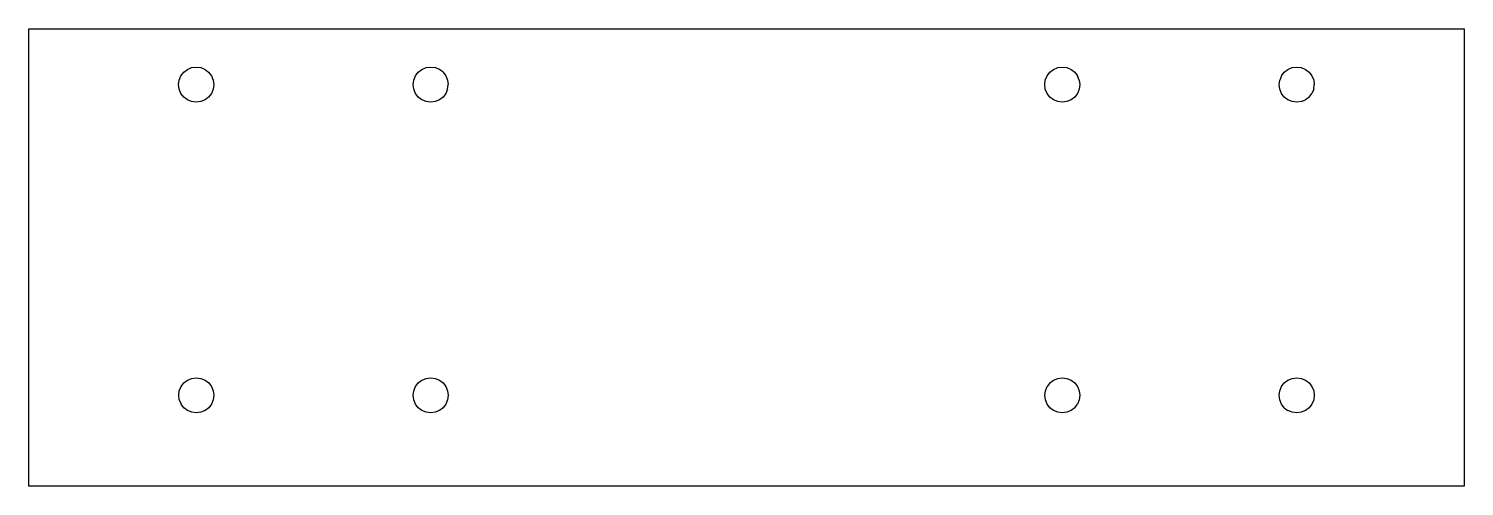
# Model space of a CAD drawing. Extents: x -123 to 123, y -39 to 39.
import ezdxf

# ---------------------------------------------------------------- set-up
doc = ezdxf.new("R2010")
doc.units = 0
doc.header["$MEASUREMENT"] = 0
doc.layers.get('0').update_dxf_attribs({"linetype": 'CONTINUOUS'})

msp = doc.modelspace()

# ---------------------------------------------------------------- linework, layer by layer
for p, q in [((-122.5, 39.01), (122.5, 39.01)), ((-122.5, -39.01), (-122.5, 39.01)), ((122.5, 39.01), (122.5, -39.01)), ((-96.03, 31.6), (-95.41, 32.08)), ((-95.41, 32.08), (-94.69, 32.38)), ((-94.69, 32.38), (-93.91, 32.48)), ((-93.91, 32.48), (-93.14, 32.38)), ((-93.14, 32.38), (-92.41, 32.08)), ((-92.41, 32.08), (-91.79, 31.6)), ((-56.02, 31.6), (-55.4, 32.08)), ((-55.4, 32.08), (-54.68, 32.38)), ((-54.68, 32.38), (-53.9, 32.48)), ((-53.9, 32.48), (-53.12, 32.38)), ((-52.4, 32.08), (-53.12, 32.38)), ((-51.78, 31.6), (-52.4, 32.08)), ((51.76, 31.6), (52.39, 32.08)), ((52.39, 32.08), (53.11, 32.38)), ((53.11, 32.38), (53.89, 32.48)), ((53.89, 32.48), (54.66, 32.38)), ((54.66, 32.38), (55.39, 32.08)), ((55.39, 32.08), (56.01, 31.6)), ((91.78, 31.6), (92.4, 32.08)), ((92.4, 32.08), (93.12, 32.38)), ((93.12, 32.38), (93.9, 32.48)), ((93.9, 32.48), (94.68, 32.38)), ((94.68, 32.38), (95.4, 32.08)), ((95.4, 32.08), (96.02, 31.6)), ((-96.91, 29.48), (-96.81, 30.26)), ((-96.81, 28.7), (-96.91, 29.48)), ((-96.81, 30.26), (-96.51, 30.98)), ((-96.51, 30.98), (-96.03, 31.6)), ((-91.79, 31.6), (-91.32, 30.98)), ((-91.32, 30.98), (-91.02, 30.26)), ((-91.02, 30.26), (-90.91, 29.48)), ((-90.91, 29.48), (-91.02, 28.7)), ((-56.9, 29.48), (-56.8, 30.26)), ((-56.8, 28.7), (-56.9, 29.48)), ((-56.8, 30.26), (-56.5, 30.98)), ((-56.5, 30.98), (-56.02, 31.6)), ((-51.78, 31.6), (-51.3, 30.98)), ((-51.3, 30.98), (-51, 30.26)), ((-51, 30.26), (-50.9, 29.48)), ((-51, 28.7), (-50.9, 29.48)), ((50.89, 29.48), (50.99, 30.26)), ((50.99, 28.7), (50.89, 29.48)), ((50.99, 30.26), (51.29, 30.98)), ((51.29, 30.98), (51.76, 31.6)), ((56.01, 31.6), (56.48, 30.98)), ((56.78, 30.26), (56.48, 30.98)), ((56.78, 30.26), (56.89, 29.48)), ((56.89, 29.48), (56.78, 28.7)), ((90.9, 29.48), (91, 30.26)), ((91, 28.7), (90.9, 29.48)), ((91.3, 30.98), (91, 30.26)), ((91.3, 30.98), (91.78, 31.6)), ((96.02, 31.6), (96.5, 30.98)), ((96.5, 30.98), (96.8, 30.26)), ((96.8, 30.26), (96.9, 29.48)), ((96.8, 28.7), (96.9, 29.48)), ((-96.51, 27.98), (-96.81, 28.7)), ((-96.03, 27.36), (-96.51, 27.98)), ((-95.41, 26.88), (-96.03, 27.36)), ((-91.79, 27.36), (-92.41, 26.88)), ((-91.32, 27.98), (-91.79, 27.36)), ((-91.02, 28.7), (-91.32, 27.98)), ((-56.5, 27.98), (-56.8, 28.7)), ((-56.02, 27.36), (-56.5, 27.98)), ((-55.4, 26.88), (-56.02, 27.36)), ((-51.78, 27.36), (-52.4, 26.88)), ((-51.3, 27.98), (-51.78, 27.36)), ((-51, 28.7), (-51.3, 27.98)), ((51.29, 27.98), (50.99, 28.7)), ((51.76, 27.36), (51.29, 27.98)), ((52.39, 26.88), (51.76, 27.36)), ((56.01, 27.36), (55.39, 26.88)), ((56.48, 27.98), (56.01, 27.36)), ((56.78, 28.7), (56.48, 27.98)), ((91.3, 27.98), (91, 28.7)), ((91.78, 27.36), (91.3, 27.98)), ((92.4, 26.88), (91.78, 27.36)), ((96.02, 27.36), (95.4, 26.88)), ((96.02, 27.36), (96.5, 27.98)), ((96.8, 28.7), (96.5, 27.98)), ((-94.69, 26.58), (-95.41, 26.88)), ((-93.91, 26.48), (-94.69, 26.58)), ((-93.14, 26.58), (-93.91, 26.48)), ((-92.41, 26.88), (-93.14, 26.58)), ((-54.68, 26.58), (-55.4, 26.88)), ((-53.9, 26.48), (-54.68, 26.58)), ((-53.12, 26.58), (-53.9, 26.48)), ((-52.4, 26.88), (-53.12, 26.58)), ((53.11, 26.58), (52.39, 26.88)), ((53.89, 26.48), (53.11, 26.58)), ((54.66, 26.58), (53.89, 26.48)), ((55.39, 26.88), (54.66, 26.58)), ((93.12, 26.58), (92.4, 26.88)), ((93.9, 26.48), (93.12, 26.58)), ((94.68, 26.58), (93.9, 26.48)), ((94.68, 26.58), (95.4, 26.88)), ((-96.8, -22.73), (-96.5, -22)), ((-96.5, -22), (-96.02, -21.38)), ((-96.02, -21.38), (-95.4, -20.9)), ((-95.4, -20.9), (-94.68, -20.61)), ((-94.68, -20.61), (-93.9, -20.5)), ((-93.9, -20.5), (-93.12, -20.61)), ((-93.12, -20.61), (-92.4, -20.9)), ((-92.4, -20.9), (-91.78, -21.38)), ((-91.78, -21.38), (-91.3, -22)), ((-91.3, -22), (-91, -22.73)), ((-56.8, -22.73), (-56.5, -22)), ((-56.5, -22), (-56.02, -21.38)), ((-56.02, -21.38), (-55.4, -20.9)), ((-55.4, -20.9), (-54.68, -20.61)), ((-54.68, -20.61), (-53.9, -20.5)), ((-53.9, -20.5), (-53.12, -20.61)), ((-53.12, -20.61), (-52.4, -20.9)), ((-52.4, -20.9), (-51.78, -21.38)), ((-51.78, -21.38), (-51.3, -22)), ((-51.3, -22), (-51, -22.73)), ((51, -22.73), (51.3, -22)), ((51.78, -21.38), (51.3, -22)), ((51.78, -21.38), (52.4, -20.9)), ((52.4, -20.9), (53.12, -20.61)), ((53.12, -20.61), (53.9, -20.5)), ((53.9, -20.5), (54.68, -20.61)), ((54.68, -20.61), (55.4, -20.9)), ((55.4, -20.9), (56.02, -21.38)), ((56.02, -21.38), (56.5, -22)), ((56.5, -22), (56.8, -22.73)), ((91, -22.73), (91.3, -22)), ((91.3, -22), (91.78, -21.38)), ((91.78, -21.38), (92.4, -20.9)), ((92.4, -20.9), (93.12, -20.61)), ((93.12, -20.61), (93.9, -20.5)), ((93.9, -20.5), (94.68, -20.61)), ((94.68, -20.61), (95.4, -20.9)), ((95.4, -20.9), (96.02, -21.38)), ((96.02, -21.38), (96.5, -22)), ((96.5, -22), (96.8, -22.73)), ((-96.9, -23.5), (-96.8, -22.73)), ((-96.8, -24.28), (-96.9, -23.5)), ((-96.8, -24.28), (-96.5, -25)), ((-91, -24.28), (-91.3, -25)), ((-91, -22.73), (-90.9, -23.5)), ((-90.9, -23.5), (-91, -24.28)), ((-56.9, -23.5), (-56.8, -22.73)), ((-56.8, -24.28), (-56.9, -23.5)), ((-56.5, -25), (-56.8, -24.28)), ((-51, -24.28), (-51.3, -25)), ((-51, -22.73), (-50.9, -23.5)), ((-50.9, -23.5), (-51, -24.28)), ((50.9, -23.5), (51, -22.73)), ((51, -24.28), (50.9, -23.5)), ((51.3, -25), (51, -24.28)), ((56.8, -24.28), (56.5, -25)), ((56.8, -22.73), (56.9, -23.5)), ((56.9, -23.5), (56.8, -24.28)), ((90.9, -23.5), (91, -22.73)), ((91, -24.28), (90.9, -23.5)), ((91.3, -25), (91, -24.28)), ((96.8, -24.28), (96.5, -25)), ((96.8, -22.73), (96.9, -23.5)), ((96.9, -23.5), (96.8, -24.28)), ((-96.02, -25.62), (-96.5, -25)), ((-95.4, -26.1), (-96.02, -25.62)), ((-94.68, -26.4), (-95.4, -26.1)), ((-93.9, -26.5), (-94.68, -26.4)), ((-93.12, -26.4), (-93.9, -26.5)), ((-92.4, -26.1), (-93.12, -26.4)), ((-91.78, -25.62), (-92.4, -26.1)), ((-91.3, -25), (-91.78, -25.62)), ((-56.02, -25.62), (-56.5, -25)), ((-55.4, -26.1), (-56.02, -25.62)), ((-54.68, -26.4), (-55.4, -26.1)), ((-53.9, -26.5), (-54.68, -26.4)), ((-53.12, -26.4), (-53.9, -26.5)), ((-52.4, -26.1), (-53.12, -26.4)), ((-51.78, -25.62), (-52.4, -26.1)), ((-51.3, -25), (-51.78, -25.62)), ((51.78, -25.62), (51.3, -25)), ((52.4, -26.1), (51.78, -25.62)), ((53.12, -26.4), (52.4, -26.1)), ((53.9, -26.5), (53.12, -26.4)), ((54.68, -26.4), (53.9, -26.5)), ((55.4, -26.1), (54.68, -26.4)), ((56.02, -25.62), (55.4, -26.1)), ((56.02, -25.62), (56.5, -25)), ((91.78, -25.62), (91.3, -25)), ((91.78, -25.62), (92.4, -26.1)), ((93.12, -26.4), (92.4, -26.1)), ((93.9, -26.5), (93.12, -26.4)), ((94.68, -26.4), (93.9, -26.5)), ((95.4, -26.1), (94.68, -26.4)), ((96.02, -25.62), (95.4, -26.1)), ((96.5, -25), (96.02, -25.62)), ((122.5, -39.01), (-122.5, -39.01))]:
    msp.add_line(p, q)

doc.saveas('drawing.dxf')
